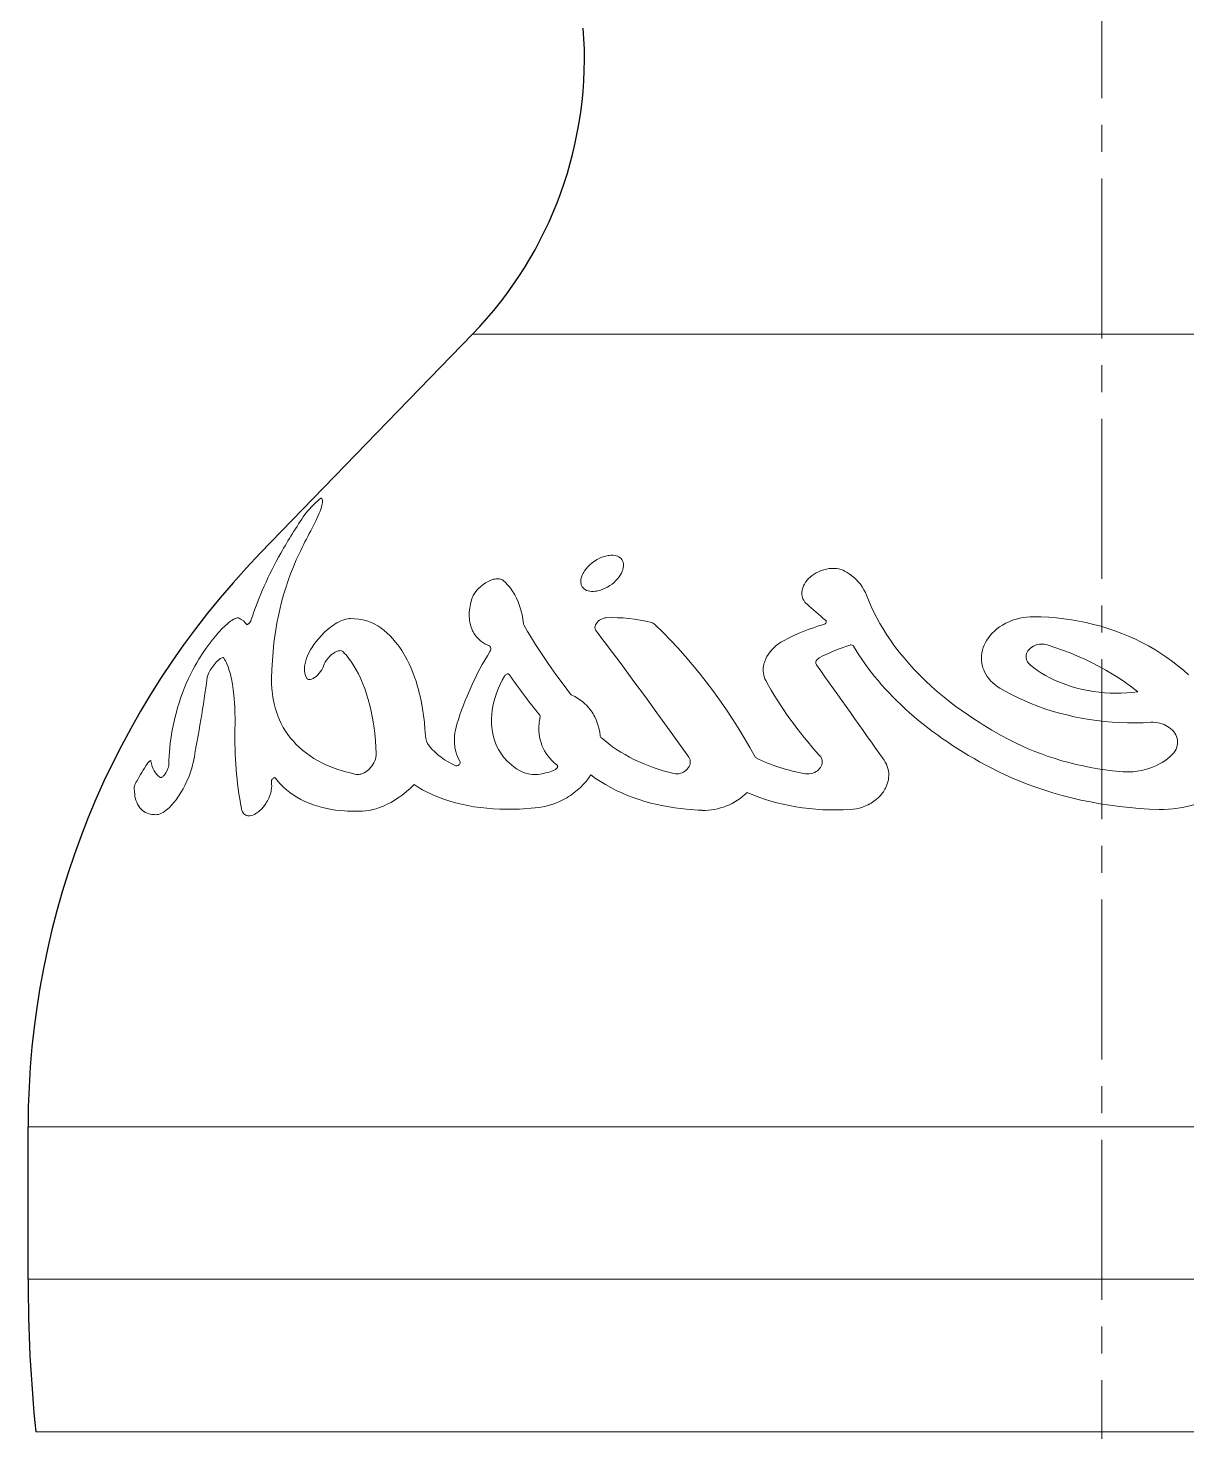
# Model space of a CAD drawing. Extents: x -235 to 974, y -300 to 522.
# Drawn here: x 676.41 to 714.39, y 133.17 to 179.17 of the extents above; entities that cross this region are included whole.
import ezdxf

# ---------------------------------------------------------------- set-up
doc = ezdxf.new("R2010")
doc.units = 0
doc.header["$LTSCALE"] = 7
doc.header["$MEASUREMENT"] = 0
doc.linetypes.add('CENTER2', pattern=[1.125, 0.75, -0.125, 0.125, -0.125])
for name, color, linetype, lineweight in [('1', 1, 'CENTER2', 15), ('3', 3, 'CONTINUOUS', 30), ('8', 251, 'CONTINUOUS', 15)]:
    doc.layers.add(name, color=color, linetype=linetype, lineweight=lineweight)

msp = doc.modelspace()

# ---------------------------------------------------------------- linework, layer by layer
at = {"layer": '1'}
msp.add_line((711.6052, 229.3695), (711.6052, 6.1695), dxfattribs=at)
at = {"layer": '3'}
for p, q in [((690.9774, 169.1423), (684.0167, 161.96)), ((676.4052, 138.1695), (676.4052, 143.1695))]:
    msp.add_line(p, q, dxfattribs=at)
for centre, radius, start, end in [((681.6422, 178.1896), 13, 315.89735, 4.32284), ((703.4052, 143.1695), 27, 135.89735, 180), ((726.5302, 138.1695), 50.125, 180, 185.72481)]:
    msp.add_arc(centre, radius, start, end, dxfattribs=at)
at = {"layer": '8', "lineweight": 13}
for p, q in [((729.7078, 169.1423), (690.9774, 169.1423)), ((746.8052, 143.1695), (676.4052, 143.1695)), ((746.8052, 138.1695), (676.4052, 138.1695)), ((746.5552, 133.1695), (676.6552, 133.1695))]:
    msp.add_line(p, q, dxfattribs=at)
for points in [[(686.0197, 163.766), (686.0173, 163.7665), (686.014, 163.7661), (686.0051, 163.7624), (685.993, 163.7553), (685.9608, 163.7316), (685.9018, 163.6814), (685.8366, 163.621), (685.7668, 163.553), (685.6959, 163.4808), (685.6273, 163.4079), (685.5697, 163.3439), (685.5177, 163.2825), (685.4803, 163.2333)], [(685.6729, 162.6969), (685.7619, 162.8656), (685.8404, 163.0238), (685.9176, 163.1927), (685.9502, 163.2706), (685.9788, 163.3437), (686.0103, 163.4335), (686.0342, 163.5139), (686.0501, 163.5843), (686.0556, 163.6199), (686.0584, 163.652), (686.0585, 163.6796), (686.056, 163.7038), (686.0487, 163.731), (686.0365, 163.7518), (686.0287, 163.7597), (686.0197, 163.766)], [(684.3884, 157.8529), (684.3966, 158.1511), (684.4121, 158.4462), (684.435, 158.7381), (684.4652, 159.0267), (684.503, 159.3119), (684.5247, 159.4537), (684.5484, 159.5946), (684.5738, 159.7336), (684.601, 159.8717), (684.6544, 160.1159), (684.7137, 160.3572), (684.779, 160.5955), (684.8504, 160.8307), (684.9278, 161.0629), (685.0111, 161.292), (685.1005, 161.5179), (685.1958, 161.7406), (685.2971, 161.96)], [(695.8531, 161.3105), (695.8833, 161.378), (695.8956, 161.4125), (695.9056, 161.447), (695.9131, 161.4801), (695.9184, 161.513), (695.9219, 161.5641), (695.9192, 161.6141), (695.9098, 161.6623), (695.9022, 161.6863), (695.8927, 161.7096), (695.8819, 161.7308), (695.8692, 161.7511), (695.8429, 161.7841), (695.811, 161.8138), (695.7736, 161.8397), (695.7311, 161.861), (695.6839, 161.8775), (695.6313, 161.8892), (695.5753, 161.8953), (695.5169, 161.8961), (695.4569, 161.8917), (695.4164, 161.8861), (695.3759, 161.8785), (695.2951, 161.8576), (695.2152, 161.8299), (695.1374, 161.7964), (695.0625, 161.7579), (694.9767, 161.7056), (694.8963, 161.6479), (694.8221, 161.5859), (694.7546, 161.5204), (694.6946, 161.4523), (694.6424, 161.3822), (694.6194, 161.3465), (694.5985, 161.3105)], [(703.1715, 161.3783), (703.1186, 161.4039), (703.0498, 161.4294), (702.9764, 161.4484), (702.8992, 161.4609), (702.8194, 161.4666), (702.7383, 161.4656), (702.6567, 161.4582), (702.5759, 161.4446), (702.4852, 161.422), (702.3974, 161.3926), (702.3134, 161.357), (702.2387, 161.3186), (702.1685, 161.276), (702.1033, 161.2299), (702.0432, 161.1805), (701.9885, 161.1283), (701.9394, 161.0737), (701.8938, 161.0138), (701.8549, 160.952), (701.8228, 160.8886), (701.798, 160.8239), (701.7807, 160.7585), (701.7751, 160.7256), (701.7714, 160.6927), (701.7699, 160.649), (701.7721, 160.6055), (701.7783, 160.5625), (701.793, 160.5054), (701.8153, 160.4499), (701.8294, 160.423), (701.8454, 160.3968), (701.8698, 160.363), (701.8976, 160.3307), (701.9289, 160.3002)], [(691.9788, 161.0674), (691.9544, 161.0855), (691.9263, 161.1005), (691.895, 161.1121), (691.8563, 161.121), (691.8146, 161.1251), (691.7706, 161.1247), (691.7371, 161.1216), (691.7032, 161.1164), (691.6658, 161.1083), (691.6284, 161.0979), (691.5567, 161.0723), (691.487, 161.0405), (691.4428, 161.017), (691.3999, 160.9916), (691.3581, 160.9642), (691.3177, 160.9354), (691.2416, 160.8738), (691.176, 160.8119), (691.1168, 160.747), (691.0644, 160.6797), (691.0195, 160.6108), (690.9996, 160.575), (690.982, 160.539), (690.9675, 160.5047), (690.9553, 160.4705)], [(692.643, 159.6531), (692.6232, 159.8041), (692.6106, 159.8785), (692.596, 159.952), (692.5706, 160.0607), (692.5408, 160.1673), (692.5064, 160.2715), (692.4675, 160.3732), (692.4171, 160.4861), (692.3605, 160.595), (692.3298, 160.6479), (692.2974, 160.6997), (692.2423, 160.78), (692.1829, 160.8572), (692.1192, 160.9309), (692.0511, 161.0011), (691.9788, 161.0674)], [(694.5985, 161.3105), (694.5672, 161.2466), (694.5432, 161.1819), (694.534, 161.1488), (694.5269, 161.1158), (694.5224, 161.0844), (694.5201, 161.0533), (694.5214, 161.0022), (694.5297, 160.9526), (694.5368, 160.9283), (694.5458, 160.9047), (694.5567, 160.8822), (694.5696, 160.8606), (694.5964, 160.8261), (694.6292, 160.7949), (694.6679, 160.7678), (694.7121, 160.7454), (694.7611, 160.7282), (694.816, 160.716), (694.8743, 160.7096), (694.935, 160.709), (694.9973, 160.7137), (695.0392, 160.7197), (695.0811, 160.7278), (695.1643, 160.7499), (695.246, 160.779), (695.325, 160.8141), (695.4007, 160.8544), (695.4758, 160.9013), (695.5465, 160.9524), (695.6122, 161.007), (695.6725, 161.0644), (695.727, 161.1239), (695.7755, 161.1851), (695.8176, 161.2474), (695.8531, 161.3105)], [(703.8874, 160.5859), (703.85, 160.6745), (703.8032, 160.767), (703.7491, 160.8567), (703.6879, 160.9433), (703.6194, 161.0267), (703.5437, 161.1062), (703.5032, 161.1444), (703.4609, 161.1815), (703.3942, 161.235), (703.3237, 161.2858), (703.2494, 161.3336), (703.1715, 161.3783)], [(708.574, 155.8467), (708.28, 156.0044), (707.993, 156.1674), (707.8518, 156.251), (707.7124, 156.3358), (707.5755, 156.4215), (707.4405, 156.5084), (707.2279, 156.6502), (707.0203, 156.7949), (706.8179, 156.9425), (706.6207, 157.0928), (706.4288, 157.2459), (706.2196, 157.4211), (706.0174, 157.5993), (705.8224, 157.7806), (705.6347, 157.9646), (705.4546, 158.1513), (705.282, 158.3403), (705.1172, 158.5317), (704.9602, 158.7252), (704.8111, 158.9206), (704.6699, 159.1178), (704.5487, 159.2982), (704.4341, 159.4798), (704.3262, 159.6624), (704.225, 159.8459), (704.1305, 160.0301), (704.0428, 160.215), (703.9617, 160.4003), (703.8874, 160.5859)], [(690.9553, 160.4705), (690.9203, 160.3493), (690.9055, 160.2877), (690.8928, 160.2262), (690.8827, 160.1669), (690.8747, 160.1078), (690.866, 160.0049), (690.8643, 159.903), (690.8701, 159.8025), (690.8759, 159.7527), (690.8837, 159.7033), (690.8935, 159.655), (690.9053, 159.6073), (690.9245, 159.5444), (690.9475, 159.4828), (690.9746, 159.4227), (690.9951, 159.3831), (691.0175, 159.3443), (691.0417, 159.3067), (691.0677, 159.2699), (691.1054, 159.2224), (691.1465, 159.1768), (691.1909, 159.1332), (691.2486, 159.0839), (691.311, 159.0381), (691.378, 158.9958), (691.4493, 158.9574), (691.5249, 158.9231)], [(683.324, 159.8387), (683.3063, 159.8456), (683.2855, 159.8482), (683.2619, 159.8465), (683.2306, 159.8391), (683.1961, 159.8262), (683.1608, 159.8093), (683.1239, 159.7883), (683.0822, 159.7616), (683.0396, 159.7315), (682.9955, 159.6975), (682.9508, 159.6608), (682.8606, 159.5806), (682.7706, 159.4933), (682.657, 159.3736), (682.5461, 159.2475), (682.439, 159.117), (682.3366, 158.9835), (682.2394, 158.8482), (682.1481, 158.7119)], [(683.7079, 159.7536), (683.7022, 159.74), (683.6945, 159.7256), (683.6749, 159.6963), (683.6515, 159.6679), (683.6326, 159.6486), (683.6126, 159.6319), (683.5988, 159.6235), (683.5924, 159.621), (683.5857, 159.62), (683.5831, 159.6205), (683.5801, 159.6224)], [(686.9614, 159.8196), (686.9286, 159.8183), (686.8946, 159.8147), (686.8244, 159.8016), (686.7531, 159.7811), (686.6773, 159.7524), (686.6015, 159.7175), (686.5265, 159.6774), (686.4713, 159.6445), (686.4171, 159.6094), (686.3627, 159.5715), (686.3093, 159.5318), (686.2078, 159.4491), (686.1109, 159.3611), (686.0189, 159.2685), (685.9321, 159.1723), (685.8508, 159.0729), (685.7756, 158.9711), (685.7021, 158.8599), (685.6684, 158.8038), (685.6367, 158.7472), (685.598, 158.6716), (685.5635, 158.5958), (685.5335, 158.5202), (685.5057, 158.4356), (685.4849, 158.3521), (685.4769, 158.3087), (685.4712, 158.2659), (685.4682, 158.2283), (685.4672, 158.1913)], [(695.3499, 159.847), (695.3113, 159.843), (695.2729, 159.8343), (695.2245, 159.817), (695.1796, 159.7945), (695.1382, 159.7676), (695.0971, 159.7338), (695.0616, 159.6967), (695.0322, 159.6572), (695.0095, 159.616), (695.0009, 159.595), (694.9943, 159.5739), (694.9878, 159.5365), (694.9873, 159.5178), (694.9887, 159.4995), (694.9937, 159.4757), (695.0024, 159.4533), (695.0152, 159.4326)], [(702.5497, 159.7619), (702.561, 159.7495), (702.5682, 159.7352), (702.5711, 159.72), (702.5707, 159.7085), (702.5681, 159.6968), (702.557, 159.6743), (702.5447, 159.6596), (702.529, 159.6465), (702.5105, 159.6356), (702.4879, 159.6271)], [(709.3619, 159.8813), (709.249, 159.8785), (709.1366, 159.8694), (709.0252, 159.8541), (708.9158, 159.8329), (708.7937, 159.8016), (708.6754, 159.7632), (708.5616, 159.718), (708.4527, 159.6666), (708.3495, 159.6093), (708.2524, 159.5467), (708.1617, 159.4793), (708.0836, 159.4127), (708.0115, 159.3429), (707.9458, 159.27), (707.8864, 159.1945), (707.8336, 159.1166), (707.7874, 159.0365), (707.7478, 158.9546), (707.7141, 158.8685), (707.6878, 158.781), (707.669, 158.6925), (707.6578, 158.6032), (707.6544, 158.5135), (707.6557, 158.4684), (707.659, 158.4233), (707.6642, 158.3787), (707.6714, 158.3343), (707.6862, 158.2677), (707.7055, 158.2018), (707.7295, 158.1365), (707.7581, 158.0722), (707.7983, 157.997), (707.845, 157.9237), (707.8982, 157.8528), (707.9578, 157.7845), (708.0236, 157.7193), (708.0955, 157.6574), (708.1732, 157.5993), (708.2565, 157.5453)], [(714.4426, 157.9818), (714.2737, 158.1309), (714.0982, 158.2755), (713.9163, 158.4152), (713.7282, 158.55), (713.5339, 158.6795), (713.3338, 158.8036), (713.128, 158.922), (712.9167, 159.0345), (712.7001, 159.1409), (712.4784, 159.2409), (712.2519, 159.3344), (712.0279, 159.4187), (711.7998, 159.4964), (711.5678, 159.5674), (711.3323, 159.6316), (711.0936, 159.6887), (710.8519, 159.7387), (710.6077, 159.7813), (710.3613, 159.8165), (710.1132, 159.8442), (709.8636, 159.8642), (709.6131, 159.8766), (709.3619, 159.8813)], [(689.429, 155.9756), (689.4149, 156.2006), (689.395, 156.4229), (689.3691, 156.6423), (689.3373, 156.8585), (689.2993, 157.071), (689.2552, 157.2796), (689.2298, 157.3861), (689.2027, 157.4914), (689.1638, 157.6301), (689.1217, 157.7665), (689.0763, 157.9006), (689.0213, 158.0485), (688.9621, 158.193), (688.8985, 158.334), (688.8305, 158.4712), (688.7888, 158.5493), (688.7455, 158.626), (688.7007, 158.7012), (688.6543, 158.7748), (688.59, 158.8703), (688.5228, 158.9629), (688.4528, 159.0523), (688.365, 159.1552), (688.2731, 159.253), (688.1769, 159.3456), (688.0766, 159.4327), (687.9721, 159.514)], [(694.1881, 157.3428), (693.9417, 157.6666), (693.7035, 157.9911), (693.4741, 158.3161), (693.3616, 158.4805), (693.2516, 158.6451), (693.1462, 158.8063), (693.0434, 158.9675), (692.9086, 159.1849), (692.7786, 159.4023), (692.6534, 159.6197)], [(695.0152, 159.4326), (695.5618, 158.706), (695.8412, 158.3328), (696.2666, 157.7612), (696.6414, 157.2536), (697.0202, 156.7361), (697.5417, 156.0151), (698.067, 155.2771)], [(700.2538, 155.2642), (700.0688, 155.5928), (699.8785, 155.9168), (699.6828, 156.2358), (699.4819, 156.5498), (699.2759, 156.8585), (699.065, 157.1619), (698.8493, 157.4596), (698.6289, 157.7516), (698.4039, 158.0376), (698.1744, 158.3176), (697.9407, 158.5912), (697.7027, 158.8582), (697.4606, 159.1185), (697.2145, 159.3719), (696.9645, 159.6182)], [(682.1481, 158.7119), (682.0064, 158.4854), (681.9388, 158.3717), (681.8735, 158.2579), (681.8107, 158.1442), (681.7506, 158.0307), (681.6655, 157.8606), (681.5873, 157.6917), (681.5168, 157.5246), (681.4548, 157.3599)], [(686.0866, 158.2629), (686.0988, 158.2957), (686.1132, 158.3287), (686.1482, 158.3946), (686.1908, 158.4599), (686.2402, 158.5233), (686.2957, 158.5837), (686.3565, 158.6394), (686.4105, 158.6808), (686.4671, 158.7166), (686.4961, 158.7319), (686.5255, 158.745), (686.5686, 158.7597), (686.6109, 158.7681), (686.6445, 158.7693), (686.6755, 158.7649), (686.7026, 158.7547), (686.7179, 158.7451), (686.7312, 158.7333)], [(686.7312, 158.7333), (686.7795, 158.6813), (686.8267, 158.6277), (686.9172, 158.5155), (687.003, 158.3974), (687.084, 158.2734), (687.1604, 158.144), (687.2321, 158.0094), (687.2993, 157.8701), (687.3365, 157.7868), (687.3722, 157.7019), (687.4391, 157.5281), (687.5002, 157.349), (687.5556, 157.1651), (687.6055, 156.977), (687.65, 156.7848), (687.6738, 156.6697), (687.6957, 156.5535), (687.7166, 156.4319), (687.7355, 156.3092), (687.7674, 156.0648), (687.7923, 155.8165), (687.8077, 155.6082), (687.8186, 155.3977)], [(691.5249, 158.9231), (691.5431, 158.9128), (691.5573, 158.8989), (691.5672, 158.8825), (691.5742, 158.8584), (691.5752, 158.8324), (691.5709, 158.8056), (691.5602, 158.7745), (691.5442, 158.7438)], [(701.17, 159.095), (701.0851, 159.0453), (701.0048, 158.9911), (700.9296, 158.9331), (700.8597, 158.8716), (700.7912, 158.8024), (700.7292, 158.7301), (700.6741, 158.6551), (700.6261, 158.5777), (700.5855, 158.4984), (700.5525, 158.4176), (700.539, 158.3768), (700.5274, 158.3357), (700.5109, 158.2555), (700.5057, 158.2151), (700.5024, 158.1747), (700.5012, 158.1349), (700.5021, 158.0951), (700.508, 158.0315), (700.5194, 157.9687), (700.5364, 157.9069), (700.5592, 157.8465), (700.5879, 157.7876)], [(703.3429, 158.9528), (703.3645, 158.9577), (703.3867, 158.9587), (703.4138, 158.9541), (703.4367, 158.9432), (703.4485, 158.9332), (703.4572, 158.9217)], [(709.8102, 158.9583), (709.7626, 158.9705), (709.713, 158.9788), (709.6625, 158.983), (709.6086, 158.9829), (709.5547, 158.9781), (709.5019, 158.9689), (709.4536, 158.9563), (709.4074, 158.9401), (709.3638, 158.9206), (709.3079, 158.8886), (709.2583, 158.8516), (709.2155, 158.8104), (709.1801, 158.766), (709.1533, 158.7211), (709.1336, 158.6743), (709.1211, 158.6263), (709.1161, 158.5776), (709.1186, 158.5289), (709.1287, 158.4808), (709.143, 158.4415), (709.1625, 158.4034), (709.1874, 158.367), (709.2173, 158.3327), (709.2522, 158.3009)], [(712.7767, 157.4248), (712.5801, 157.5757), (712.3776, 157.7217), (712.1695, 157.8627), (711.9558, 157.9986), (711.7367, 158.1291), (711.5123, 158.254), (711.2829, 158.3733), (711.0485, 158.4866), (710.8094, 158.5939), (710.5658, 158.6948), (710.3179, 158.7893), (710.066, 158.8772), (709.8102, 158.9583)], [(682.2766, 157.8794), (682.281, 157.9042), (682.2878, 157.9303), (682.3072, 157.9852), (682.3326, 158.0422), (682.3549, 158.0855), (682.3795, 158.129), (682.4349, 158.2157), (682.4678, 158.262), (682.5025, 158.3072), (682.5367, 158.3487), (682.5722, 158.3885), (682.6067, 158.4241), (682.6423, 158.4575), (682.6739, 158.484), (682.7054, 158.5069), (682.7381, 158.5262), (682.7684, 158.5383), (682.7915, 158.5413), (682.8015, 158.54), (682.8102, 158.5367), (682.8174, 158.5315), (682.8231, 158.5246)], [(682.8231, 158.5246), (682.8493, 158.4821), (682.8743, 158.4372), (682.8983, 158.3902), (682.9211, 158.341), (682.9637, 158.2364), (683.0021, 158.1239), (683.0365, 158.0042), (683.056, 157.9258), (683.0741, 157.8449), (683.1059, 157.676), (683.1321, 157.4983), (683.1532, 157.3127), (683.1644, 157.1853), (683.1735, 157.055), (683.1806, 156.9213), (683.1857, 156.785), (683.1901, 156.5059), (683.1895, 156.3503), (683.1868, 156.1922)], [(685.5351, 157.8774), (685.5468, 157.8597), (685.5622, 157.8451), (685.5798, 157.835), (685.6002, 157.8286), (685.623, 157.826), (685.6589, 157.8288), (685.6964, 157.8386), (685.7225, 157.8487), (685.7485, 157.8611), (685.799, 157.8915), (685.8469, 157.9275), (685.9011, 157.9767), (685.9502, 158.0301), (685.9938, 158.0865), (686.0315, 158.1446), (686.0627, 158.2037), (686.0866, 158.2629)], [(702.2487, 158.3002), (702.2359, 158.3228), (702.2282, 158.3471), (702.2256, 158.3723), (702.2279, 158.3976), (702.232, 158.4144), (702.2382, 158.4311), (702.2468, 158.4482), (702.2574, 158.4649), (702.2837, 158.4951), (702.31, 158.5168), (702.3402, 158.5354)], [(709.2522, 158.3009), (709.3703, 158.2091), (709.4944, 158.1209), (709.6243, 158.0365), (709.7596, 157.9564), (709.9154, 157.8728), (710.0774, 157.7948), (710.2451, 157.7227), (710.4181, 157.6568), (710.5959, 157.5973), (710.778, 157.5446), (710.9638, 157.4987), (711.1528, 157.4599), (711.33, 157.4305), (711.5091, 157.4074), (711.6897, 157.3905), (711.8712, 157.3801), (712.0532, 157.3761), (712.2352, 157.3786), (712.4168, 157.3876), (712.5974, 157.403), (712.7767, 157.4248)], [(687.1595, 154.7164), (686.9631, 154.7605), (686.7722, 154.8113), (686.6788, 154.8391), (686.5869, 154.8686), (686.443, 154.9193), (686.3032, 154.9741), (686.1676, 155.0331), (686.0364, 155.0961), (685.9096, 155.1631), (685.7764, 155.241), (685.6488, 155.3234), (685.5271, 155.4104), (685.4114, 155.5016), (685.3019, 155.5972), (685.1985, 155.6967), (685.1013, 155.8001), (685.0105, 155.9072), (684.9244, 156.0202), (684.8449, 156.1366), (684.7721, 156.2562), (684.7058, 156.379), (684.646, 156.5046), (684.5927, 156.6329), (684.5459, 156.7637), (684.5053, 156.8968), (684.4709, 157.0321), (684.4484, 157.1385), (684.4296, 157.246), (684.4143, 157.3545), (684.4052, 157.4365), (684.398, 157.519), (684.3894, 157.6852), (684.3884, 157.8529)], [(692.0248, 157.9372), (691.9493, 157.7996), (691.8804, 157.6603), (691.8183, 157.5196), (691.7633, 157.3777), (691.7155, 157.2348), (691.6753, 157.0912), (691.6429, 156.947), (691.6199, 156.8124), (691.6043, 156.6778), (691.5961, 156.5433), (691.595, 156.4753), (691.5959, 156.4075), (691.5988, 156.3415), (691.6037, 156.2757), (691.6166, 156.1653), (691.6356, 156.0559), (691.6608, 155.9477), (691.6922, 155.841), (691.7302, 155.7361), (691.7748, 155.6333), (691.8279, 155.5296), (691.8882, 155.4289), (691.9212, 155.3797), (691.956, 155.3314), (691.9925, 155.2842), (692.0308, 155.2381), (692.0988, 155.1633), (692.1718, 155.0917), (692.2497, 155.0235), (692.3324, 154.9588), (692.4199, 154.898), (692.512, 154.8412)], [(692.179, 157.9863), (692.1692, 157.9965), (692.1558, 158.0036), (692.1373, 158.0071), (692.1171, 158.0055), (692.0968, 157.9995), (692.0778, 157.9902), (692.0564, 157.9748), (692.0385, 157.9568), (692.0248, 157.9372)], [(708.2565, 157.5453), (708.4372, 157.4401), (708.6233, 157.3392), (708.8346, 157.2331), (709.0521, 157.1326), (709.2754, 157.0378), (709.5041, 156.949), (709.7374, 156.8665), (709.9751, 156.7905), (710.2103, 156.7228), (710.4491, 156.6613), (710.6912, 156.6062), (710.9362, 156.5575), (711.1838, 156.5154), (711.4336, 156.4799), (711.6852, 156.4511), (711.9382, 156.429), (712.1922, 156.4138), (712.4467, 156.4053), (712.7015, 156.4038), (712.956, 156.4091), (713.2099, 156.4213)], [(695.1571, 155.9902), (695.1428, 156.0969), (695.1225, 156.2022), (695.096, 156.3058), (695.0632, 156.4075), (695.0241, 156.5069), (694.9784, 156.6038), (694.9517, 156.6536), (694.9232, 156.7025), (694.8937, 156.7491), (694.8625, 156.7948), (694.8174, 156.8551), (694.769, 156.9135), (694.7174, 156.9698), (694.6483, 157.0371), (694.5743, 157.1005), (694.4953, 157.1597), (694.4116, 157.2146), (694.3233, 157.2648), (694.2306, 157.3099)], [(693.7388, 155.0325), (693.6551, 155.0986), (693.5777, 155.1691), (693.5068, 155.2439), (693.4425, 155.3224), (693.3847, 155.4043), (693.3336, 155.4892), (693.289, 155.5766), (693.2508, 155.6664), (693.219, 155.7581), (693.1935, 155.8515), (693.174, 155.9462), (693.1605, 156.0419), (693.1528, 156.1384), (693.1507, 156.2355), (693.1521, 156.2957), (693.1555, 156.356), (693.1612, 156.4177), (693.1688, 156.4794), (693.1899, 156.6014)], [(713.2099, 156.4213), (713.2844, 156.423), (713.3591, 156.419), (713.4329, 156.4093), (713.5049, 156.3943), (713.5748, 156.3739), (713.6415, 156.3487), (713.7022, 156.3203), (713.7593, 156.288), (713.8124, 156.2523), (713.8662, 156.2092), (713.9145, 156.1626), (713.9571, 156.1131), (713.9937, 156.0611), (714.0241, 156.0072), (714.0485, 155.9512), (714.0665, 155.8939), (714.078, 155.8356), (714.0829, 155.7769), (714.0813, 155.7181), (714.0729, 155.6597), (714.0579, 155.602), (714.0341, 155.5409), (714.0026, 155.4819), (713.9634, 155.4255), (713.9168, 155.3722)], [(690.4618, 156.3559), (690.4357, 156.2612), (690.4144, 156.1663), (690.398, 156.0712), (690.3867, 155.9762), (690.3803, 155.867), (690.3812, 155.7584), (690.3846, 155.7034), (690.39, 155.6488), (690.3972, 155.5967), (690.4063, 155.5449), (690.4255, 155.4615), (690.4502, 155.3797), (690.4805, 155.2998), (690.5166, 155.2221), (690.5586, 155.1469)], [(680.4331, 155.1443), (680.4306, 155.1535), (680.4261, 155.1604), (680.4159, 155.1647), (680.4023, 155.1615), (680.3876, 155.1525), (680.3722, 155.139), (680.3517, 155.1163), (680.3321, 155.0906), (680.3138, 155.0634)], [(680.6388, 153.397), (680.6844, 153.4038), (680.7322, 153.4183), (680.7811, 153.4395), (680.8357, 153.4701), (680.8904, 153.5069), (680.9445, 153.5489), (680.9858, 153.5845), (681.0264, 153.6224), (681.1056, 153.7042), (681.1819, 153.7925), (681.2548, 153.8858), (681.3373, 154.0022), (681.4147, 154.1229), (681.4868, 154.2466), (681.5534, 154.3725), (681.6144, 154.4997), (681.6696, 154.6276), (681.7187, 154.7556), (681.7612, 154.8831), (681.7965, 155.0093), (681.8112, 155.0717), (681.8238, 155.1333)], [(681.0207, 155.0421), (681.0197, 155.0219), (681.0169, 155.0005), (681.0067, 154.9557), (680.9918, 154.9094), (680.978, 154.8743), (680.9621, 154.8393), (680.9247, 154.7702), (680.8889, 154.716), (680.8694, 154.6908), (680.8492, 154.6674), (680.8289, 154.6471), (680.8077, 154.6296), (680.794, 154.6205), (680.7807, 154.6136), (680.7684, 154.6095), (680.7569, 154.6082), (680.7475, 154.6095), (680.7394, 154.6132)], [(687.8186, 155.3977), (687.8187, 155.3681), (687.817, 155.3383), (687.8079, 155.2779), (687.7921, 155.2171), (687.77, 155.1566), (687.7419, 155.097), (687.7083, 155.0388), (687.6856, 155.0048), (687.661, 154.9717), (687.6349, 154.9398), (687.6069, 154.909), (687.5666, 154.8696), (687.523, 154.8328), (687.4763, 154.7992), (687.4259, 154.7691), (687.373, 154.744), (687.3182, 154.7252), (687.2904, 154.7185), (687.2625, 154.7138), (687.2352, 154.7113), (687.2083, 154.7109), (687.1834, 154.7126), (687.1595, 154.7164)], [(690.5586, 155.1469), (690.5659, 155.1283), (690.5675, 155.1078), (690.564, 155.0868), (690.5554, 155.065), (690.542, 155.0443), (690.5245, 155.0256), (690.5018, 155.0091), (690.4892, 155.0026), (690.4758, 154.9978), (690.4617, 154.9948), (690.4476, 154.994), (690.4346, 154.9955), (690.4231, 154.9993)], [(693.6949, 154.8786), (693.7198, 154.8945), (693.7399, 154.9145), (693.7544, 154.937), (693.7632, 154.9625), (693.7648, 154.9755), (693.7643, 154.9883), (693.7601, 155.0048), (693.7516, 155.0199), (693.7388, 155.0325)], [(698.067, 155.2771), (698.0793, 155.2579), (698.0897, 155.238), (698.1048, 155.1962), (698.1126, 155.1526), (698.1133, 155.108), (698.107, 155.063), (698.0936, 155.0167), (698.0734, 154.9715), (698.0466, 154.9281), (698.0137, 154.887), (697.9751, 154.8491), (697.9359, 154.8183), (697.8924, 154.791), (697.8453, 154.7679), (697.7953, 154.7497), (697.7398, 154.7365), (697.683, 154.7304), (697.6276, 154.7317), (697.5744, 154.7404)], [(702.3615, 155.3186), (702.3877, 155.285), (702.4083, 155.249), (702.4231, 155.2113), (702.4323, 155.1723), (702.4359, 155.1251), (702.4319, 155.0776), (702.4204, 155.0304), (702.4017, 154.9843), (702.376, 154.9399), (702.3477, 154.9025), (702.3147, 154.8677), (702.277, 154.8357), (702.2348, 154.8068), (702.1838, 154.7796), (702.1279, 154.7576), (702.0688, 154.7416), (702.0083, 154.7327), (701.9462, 154.7313), (701.9154, 154.7335), (701.8853, 154.7377)], [(703.3485, 153.5628), (703.4534, 153.5727), (703.5571, 153.5897), (703.6586, 153.6135), (703.7574, 153.6439), (703.8527, 153.6803), (703.9439, 153.7225), (703.9919, 153.7477), (704.0384, 153.7744), (704.1269, 153.8321), (704.2091, 153.895), (704.2846, 153.9625), (704.3529, 154.034), (704.4142, 154.1093), (704.442, 154.1483), (704.4678, 154.1879), (704.4916, 154.228), (704.5134, 154.2687), (704.5442, 154.335), (704.5697, 154.4024), (704.5899, 154.4705), (704.6047, 154.5392), (704.614, 154.6082), (704.6179, 154.6829), (704.6154, 154.7574), (704.6063, 154.8312), (704.5907, 154.9042), (704.5686, 154.9758), (704.5399, 155.0458), (704.5046, 155.1138), (704.4629, 155.1794)], [(713.9168, 155.3722), (713.8405, 155.2991), (713.7579, 155.2296), (713.6692, 155.164), (713.5747, 155.1026), (713.4747, 155.0459), (713.3697, 154.9943), (713.26, 154.948), (713.1463, 154.9074), (713.029, 154.8727), (712.8986, 154.8421), (712.7648, 154.819), (712.6292, 154.8035), (712.5205, 154.7967), (712.4113, 154.7948), (712.3023, 154.7978), (712.194, 154.8058)], [(684.3807, 154.4574), (684.3792, 154.4718), (684.3803, 154.4871), (684.384, 154.5041), (684.3898, 154.521), (684.4011, 154.5435), (684.416, 154.5648), (684.434, 154.5837), (684.4551, 154.5988), (684.4667, 154.604), (684.4784, 154.6071), (684.4879, 154.6076), (684.4966, 154.606), (684.5042, 154.6025), (684.5123, 154.5949)], [(684.5123, 154.5949), (684.5946, 154.4925), (684.6831, 154.3941), (684.7778, 154.2999), (684.8785, 154.21), (684.9852, 154.1249), (685.0977, 154.0448), (685.2184, 153.9682), (685.3449, 153.8971), (685.4769, 153.8317), (685.6143, 153.7721), (685.7567, 153.7184), (685.9039, 153.6706), (686.0557, 153.629), (686.2116, 153.5933), (686.3484, 153.5677), (686.4878, 153.5465), (686.6297, 153.5297), (686.7739, 153.5174), (686.8711, 153.5116), (686.9692, 153.5078), (687.1678, 153.5058), (687.369, 153.5114)], [(692.512, 154.8412), (692.5555, 154.8176), (692.6011, 154.7961), (692.6805, 154.7659), (692.7644, 154.7422), (692.8518, 154.7254), (692.9418, 154.7157), (693.0289, 154.713), (693.117, 154.7164), (693.2055, 154.7256), (693.2938, 154.7406), (693.3813, 154.7608), (693.4354, 154.7761), (693.4889, 154.7932), (693.5936, 154.8327), (693.6949, 154.8786)], [(693.1613, 153.6333), (693.2752, 153.6502), (693.3884, 153.6735), (693.496, 153.7017), (693.6017, 153.735), (693.7052, 153.7732), (693.8066, 153.8162), (693.8943, 153.8579), (693.9799, 153.9028), (694.0633, 153.9507), (694.1243, 153.9884), (694.1839, 154.0278), (694.2987, 154.1105), (694.4075, 154.1984), (694.5101, 154.2908), (694.606, 154.3871), (694.6953, 154.4869), (694.7777, 154.5897), (694.8532, 154.6951)], [(694.8532, 154.6951), (695.0069, 154.5848), (695.1673, 154.4791), (695.334, 154.3782), (695.5069, 154.2823), (695.6854, 154.1917), (695.8691, 154.1066), (696.0579, 154.0272), (696.2433, 153.9565), (696.4329, 153.891), (696.6266, 153.8309), (696.8239, 153.7762), (697.0246, 153.727), (697.2284, 153.6833), (697.4143, 153.6487), (697.6023, 153.6186), (697.7921, 153.5929), (697.9836, 153.5719), (698.1113, 153.5603), (698.2396, 153.5508), (698.37, 153.5431), (698.5008, 153.5374)], [(707.9712, 154.9256), (708.1991, 154.8105), (708.4318, 154.6999), (708.6692, 154.5939), (708.9109, 154.4926), (709.1567, 154.3961), (709.4063, 154.3046), (709.6996, 154.2049), (709.9975, 154.112), (710.2997, 154.0261), (710.6059, 153.9472), (710.9156, 153.8754), (711.2286, 153.8108), (711.5444, 153.7535), (711.8628, 153.7036), (712.1832, 153.6611), (712.5053, 153.6262), (712.8288, 153.5988), (713.1532, 153.5791), (713.4782, 153.567)], [(713.4782, 153.567), (713.6337, 153.5664), (713.7891, 153.5725), (713.9439, 153.5853), (714.0972, 153.6046), (714.2481, 153.6305), (714.3932, 153.6619), (714.5356, 153.6994), (714.6748, 153.7428), (714.8105, 153.7919), (714.9423, 153.8465), (715.0699, 153.9065), (715.1928, 153.9717), (715.3178, 154.0461), (715.4367, 154.1257), (715.5493, 154.21), (715.6552, 154.2988), (715.7541, 154.3915), (715.8459, 154.4879), (715.9303, 154.5875), (716.0072, 154.69), (716.0766, 154.795), (716.1385, 154.9023)], [(679.9665, 154.4975), (679.9525, 154.4728), (679.9265, 154.4202), (679.9053, 154.3673), (679.8952, 154.3351), (679.8879, 154.304), (679.8852, 154.2856), (679.8844, 154.2687)], [(679.8844, 154.2687), (679.8897, 154.1576), (679.9016, 154.0513), (679.9102, 154.0001), (679.9206, 153.9503), (679.941, 153.8739), (679.9664, 153.8018), (679.9967, 153.7344), (680.0322, 153.6722), (680.073, 153.6154), (680.1128, 153.5707), (680.1566, 153.5306), (680.2044, 153.4955), (680.256, 153.4654), (680.3114, 153.4406), (680.3603, 153.424), (680.4116, 153.4111), (680.4653, 153.402), (680.5067, 153.3976), (680.5493, 153.3953), (680.5935, 153.3951), (680.6388, 153.397)], [(683.3966, 153.5965), (683.403, 153.5665), (683.4114, 153.5375), (683.4204, 153.5134), (683.431, 153.4903), (683.4519, 153.4556), (683.4773, 153.4249), (683.5075, 153.3991), (683.5421, 153.3789), (683.5618, 153.3708), (683.5825, 153.3646), (683.6047, 153.3601), (683.6276, 153.3576), (683.6746, 153.3583), (683.7232, 153.3663), (683.773, 153.3813), (683.8225, 153.4024), (683.8711, 153.4287), (683.9051, 153.4503), (683.9383, 153.474), (683.9732, 153.5017), (684.0068, 153.5311), (684.0674, 153.5914), (684.1136, 153.6442), (684.1564, 153.6994), (684.1958, 153.7564), (684.2232, 153.8001), (684.2487, 153.8446), (684.2726, 153.8902), (684.2945, 153.9363), (684.3304, 154.0246), (684.3587, 154.1137), (684.3698, 154.1583), (684.3789, 154.2027), (684.3881, 154.2688), (684.3919, 154.3337), (684.3896, 154.3969), (684.3807, 154.4574)], [(687.369, 153.5114), (687.4798, 153.5202), (687.5918, 153.5367), (687.704, 153.5603), (687.8155, 153.5905), (687.9256, 153.6268), (687.9899, 153.651), (688.0537, 153.677), (688.1793, 153.7344), (688.302, 153.7984), (688.4214, 153.8685), (688.5373, 153.9439), (688.631, 154.0104), (688.722, 154.0799), (688.8101, 154.1522), (688.8737, 154.2076), (688.9357, 154.2643), (688.9971, 154.3233), (689.0568, 154.3834)], [(689.0568, 154.3834), (689.1951, 154.296), (689.3388, 154.2132), (689.4205, 154.1693), (689.5038, 154.1269), (689.5895, 154.0856), (689.6766, 154.0458), (689.8546, 153.9711), (690.0381, 153.9026), (690.2264, 153.8406), (690.4194, 153.785), (690.6163, 153.7359), (690.8173, 153.6933), (691.0221, 153.6572), (691.2301, 153.6274), (691.4413, 153.604), (691.6551, 153.5869), (691.8712, 153.5762), (692.0407, 153.572), (692.2112, 153.5716), (692.3827, 153.5749), (692.5117, 153.5797), (692.6412, 153.5865), (692.9009, 153.606), (693.1613, 153.6333)]]:
    msp.add_lwpolyline(points, dxfattribs=at)
for centre, radius, start, end in [((700.475, 153.0062), 18.1506, 145.70425, 150.44236), ((700.0928, 154.8778), 16.4034, 151.53157, 154.42108), ((695.7071, 155.7634), 12.6444, 150.65246, 161.60607), ((718.1947, 178.4366), 24.362, 228.11261, 230.04506), ((682.8348, 159.0025), 0.9691, 39.75722, 59.677), ((692.7286, 159.6612), 0.0859, 185.39904, 208.86077), ((695.5747, 154.8805), 4.9711, 75.30166, 92.59229), ((696.7645, 159.4033), 0.2937, 47.05778, 75.93701), ((704.1425, 153.6306), 6.2206, 105.42585, 118.54545), ((700.2591, 153.3477), 10.2495, 148.23469, 162.93099), ((705.1787, 153.1288), 6.1065, 107.49503, 117.69919), ((380.7153, -72.2772), 395.6631, 35.090879, 35.644992), ((628.1468, 165.43), 54.6548, 349.14104, 352.05901), ((686.1535, 158.1733), 0.686, 178.50178, 205.57567), ((710.0724, 170.3978), 21.7768, 214.74657, 219.12772), ((694.2749, 157.4111), 0.1105, 218.18624, 246.38252), ((693.1277, 156.6174), 0.0641, 345.50255, 36.46532), ((696.1637, 155.9402), 12.9799, 178.88738, 190.40222), ((689.9741, 155.9872), 0.5446, 181.21612, 218.4181), ((695.2799, 156.0016), 0.1233, 185.27742, 228.67198), ((691.3813, 157.2086), 2.4075, 220.38384, 246.55181), ((704.0457, 140.1089), 28.0506, 147.78315, 149.13941), ((702.852, 160.5397), 5.8813, 243.78021, 260.54094), ((698.5475, 155.5678), 2.0319, 268.68396, 314.71032)]:
    msp.add_arc(centre, radius, start, end, dxfattribs=at)
for centre, major_axis, ratio, start_param, end_param in [((683.9875, 153.2359), (-3.8778, -6.3498), 0.448585, 3.103091, 3.412561), ((716.7628, 161.9315), (14.2452, -0.4512), 0.6391531, 3.5275962, 4.0676588), ((720.8617, 160.0182), (21.3495, -3.0432), 0.5862807, 3.5541273, 3.7535465), ((693.3285, 160.2091), (11.6762, 7.4776), 0.5205108, 2.5534516, 2.8192341), ((701.1454, 159.9104), (7.0576, 2.3722), 0.6856799, 3.5225583, 3.9702803), ((713.0587, 160.1341), (7.6689, -0.2516), 0.7005847, 4.1109426, 4.62241), ((683.2773, 157.9381), (-2.5789, -3.2956), 0.3774027, 5.9488876, 6.3150504), ((703.7, 158.2463), (6.2012, 1.3487), 0.7257085, 3.9209984, 4.499829)]:
    msp.add_ellipse(centre, major_axis=major_axis, ratio=ratio, start_param=start_param, end_param=end_param, dxfattribs=at)

doc.saveas('drawing.dxf')
